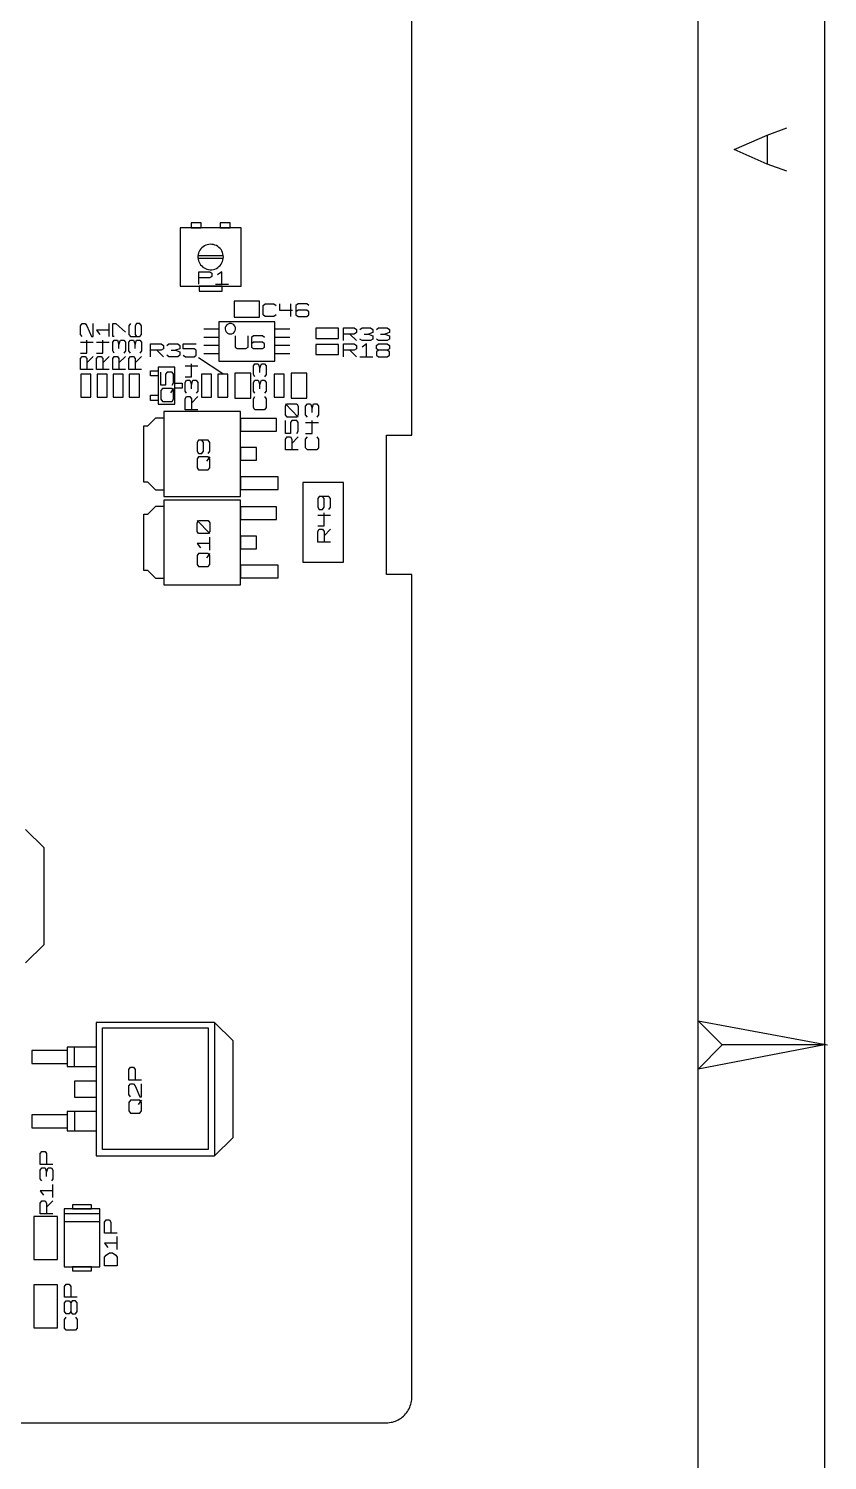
# Model space of a CAD drawing. Extents: x -92 to 503, y -336 to 505.
# Drawn here: x 324.7 to 503.1, y -8.4 to 311.5 of the extents above; entities that cross this region are included whole.
import ezdxf

# ---------------------------------------------------------------- set-up
doc = ezdxf.new("R2010")
doc.units = 0
doc.layers.add('1', color=1, linetype='CONTINUOUS')

msp = doc.modelspace()

# ---------------------------------------------------------------- linework, layer by layer
at = {"layer": '1'}
for p, q in [((502.53, -335.7), (502.53, 504.57)), ((474.2, 89.82), (474.2, 476.1)), ((410.25, 220.67), (410.25, 404.57)), ((489.6, 287.72), (494.03, 289.35)), ((482.23, 284.5), (489.6, 287.72)), ((489.6, 287.72), (489.6, 281.27)), ((489.6, 281.27), (482.23, 284.5)), ((494.03, 279.65), (489.6, 281.27)), ((358.53, 267), (358.53, 254)), ((372.13, 267), (358.53, 267)), ((363.2, 268.15), (360.95, 268.15)), ((360.95, 268.15), (360.95, 267)), ((360.95, 267), (363.2, 267)), ((363.2, 267), (363.2, 268.15)), ((369.7, 268.15), (367.45, 268.15)), ((367.45, 268.15), (367.45, 267)), ((367.45, 267), (369.7, 267)), ((369.7, 267), (369.7, 268.15)), ((372.13, 254), (372.13, 267)), ((363.38, 262.55), (363.13, 262.3)), ((363.63, 262.77), (363.38, 262.55)), ((363.93, 262.97), (363.63, 262.77)), ((364.23, 263.12), (363.93, 262.97)), ((364.58, 263.25), (364.23, 263.12)), ((364.9, 263.32), (364.58, 263.25)), ((365.25, 263.35), (364.9, 263.32)), ((365.6, 263.32), (365.25, 263.35)), ((365.95, 263.27), (365.6, 263.32)), ((366.28, 263.17), (365.95, 263.27)), ((366.6, 263.05), (366.28, 263.17)), ((366.9, 262.87), (366.6, 263.05)), ((367.18, 262.65), (366.9, 262.87)), ((367.43, 262.42), (367.18, 262.65)), ((367.65, 262.15), (367.43, 262.42)), ((362.5, 260.7), (362.48, 260.35)), ((362.48, 260.35), (362.53, 260.02)), ((362.53, 261.05), (362.5, 260.7)), ((368.15, 260.77), (362.5, 260.77)), ((362.5, 260.22), (368.15, 260.22)), ((362.63, 261.4), (362.53, 261.05)), ((362.53, 260.02), (362.6, 259.67)), ((362.6, 259.67), (362.73, 259.35)), ((362.75, 261.72), (362.63, 261.4)), ((362.73, 259.35), (362.9, 259.05)), ((362.93, 262.02), (362.75, 261.72)), ((363.13, 262.3), (362.93, 262.02)), ((367.83, 261.85), (367.65, 262.15)), ((367.65, 258.87), (367.83, 259.17)), ((367.98, 261.52), (367.83, 261.85)), ((367.83, 259.17), (367.98, 259.47)), ((368.08, 261.2), (367.98, 261.52)), ((367.98, 259.47), (368.08, 259.82)), ((368.15, 260.85), (368.08, 261.2)), ((368.08, 259.82), (368.15, 260.15)), ((368.18, 260.5), (368.15, 260.85)), ((368.15, 260.15), (368.18, 260.5)), ((362.7, 254.4), (362.7, 257.22)), ((362.7, 257.22), (365.13, 257.22)), ((362.9, 259.05), (363.08, 258.75)), ((363.08, 258.75), (363.33, 258.5)), ((363.33, 258.5), (363.58, 258.25)), ((363.58, 258.25), (363.88, 258.07)), ((363.88, 258.07), (364.18, 257.9)), ((364.18, 257.9), (364.5, 257.77)), ((364.5, 257.77), (364.85, 257.7)), ((364.85, 257.7), (365.2, 257.67)), ((365.13, 257.22), (365.6, 256.87)), ((365.6, 256.17), (365.13, 255.82)), ((365.2, 257.67), (365.55, 257.67)), ((365.55, 257.67), (365.6, 257.67)), ((365.6, 257.67), (365.95, 257.72)), ((365.6, 256.87), (365.6, 256.17)), ((365.95, 257.72), (366.3, 257.82)), ((366.3, 257.82), (366.6, 257.97)), ((366.6, 257.97), (366.9, 258.15)), ((367.83, 257.22), (366.85, 256.52)), ((366.9, 258.15), (367.18, 258.35)), ((367.18, 258.35), (367.43, 258.6)), ((367.43, 258.6), (367.65, 258.87)), ((367.83, 254.4), (367.83, 257.22)), ((358.53, 254), (372.13, 254)), ((365.13, 255.82), (362.7, 255.82)), ((367.88, 254), (362.78, 254)), ((362.78, 254), (362.78, 252.87)), ((362.78, 252.87), (367.88, 252.87)), ((366.38, 254.4), (369.28, 254.4)), ((367.88, 252.87), (367.88, 254)), ((376.25, 250.6), (370.58, 250.6)), ((370.58, 250.6), (370.58, 247.05)), ((376.25, 247.05), (376.25, 250.6)), ((377.03, 249.7), (377.5, 250.05)), ((377.03, 247.58), (377.03, 249.7)), ((377.5, 250.05), (379.45, 250.05)), ((379.45, 250.05), (379.93, 249.7)), ((380.7, 250.05), (380.7, 248.63)), ((383.13, 250.05), (383.13, 247.23)), ((384.85, 250.05), (384.38, 249.7)), ((384.38, 249.7), (384.38, 247.58)), ((386.8, 250.05), (384.85, 250.05)), ((387.28, 249.7), (386.8, 250.05)), ((370.58, 247.05), (376.25, 247.05)), ((377.5, 247.23), (377.03, 247.58)), ((379.45, 247.23), (377.5, 247.23)), ((379.93, 247.58), (379.45, 247.23)), ((380.7, 248.63), (383.6, 248.63)), ((384.85, 248.63), (384.38, 248.28)), ((384.38, 247.58), (384.85, 247.23)), ((386.8, 248.63), (384.85, 248.63)), ((384.85, 247.23), (386.8, 247.23)), ((387.28, 248.28), (386.8, 248.63)), ((386.8, 247.23), (387.28, 247.58)), ((387.28, 247.58), (387.28, 248.28)), ((336.25, 245.15), (336.6, 245.62)), ((336.25, 243.2), (336.25, 245.15)), ((336.6, 242.72), (336.25, 243.2)), ((336.6, 245.62), (337.33, 245.62)), ((337.33, 245.62), (337.68, 245.15)), ((337.68, 245.15), (338.73, 242.72)), ((339.08, 242.72), (339.08, 245.62)), ((342.68, 244.17), (339.85, 244.17)), ((339.85, 244.17), (340.55, 243.2)), ((342.68, 242.72), (342.68, 245.62)), ((343.45, 242.72), (343.45, 245.62)), ((343.45, 245.62), (344.15, 245.62)), ((344.15, 245.62), (346.28, 243.7)), ((347.4, 245.62), (347.03, 245.15)), ((347.03, 245.15), (347.03, 243.2)), ((347.03, 243.2), (347.4, 242.72)), ((348.8, 245.62), (348.45, 245.15)), ((348.45, 245.15), (348.45, 243.2)), ((348.45, 243.2), (348.8, 242.72)), ((349.5, 245.62), (348.8, 245.62)), ((349.88, 245.15), (349.5, 245.62)), ((349.5, 242.72), (349.88, 243.2)), ((349.88, 243.2), (349.88, 245.15)), ((367.18, 244.4), (363.8, 244.4)), ((379.63, 246.02), (367.18, 246.02)), ((367.18, 246.02), (367.18, 237.25)), ((368.6, 244.72), (368.58, 244.37)), ((368.58, 244.37), (368.65, 244.05)), ((368.73, 245.05), (368.6, 244.72)), ((368.65, 244.05), (368.83, 243.75)), ((368.95, 245.32), (368.73, 245.05)), ((368.83, 243.75), (369.08, 243.5)), ((369.23, 245.52), (368.95, 245.32)), ((369.08, 243.5), (369.4, 243.35)), ((369.55, 245.62), (369.23, 245.52)), ((369.4, 243.35), (369.73, 243.3)), ((369.9, 245.62), (369.55, 245.62)), ((369.73, 243.3), (370.08, 243.35)), ((370.25, 245.52), (369.9, 245.62)), ((370.08, 243.35), (370.4, 243.5)), ((370.53, 245.32), (370.25, 245.52)), ((370.4, 243.5), (370.65, 243.75)), ((370.75, 245.05), (370.53, 245.32)), ((370.65, 243.75), (370.83, 244.05)), ((370.88, 244.72), (370.75, 245.05)), ((370.83, 244.05), (370.9, 244.37)), ((370.9, 244.37), (370.88, 244.72)), ((379.63, 237.25), (379.63, 246.02)), ((383.03, 244.4), (379.63, 244.4)), ((393.92, 244.57), (388.82, 244.57)), ((388.82, 244.57), (388.82, 242.3)), ((393.92, 242.3), (393.92, 244.57)), ((394.97, 241.82), (394.97, 244.65)), ((394.97, 244.65), (397.4, 244.65)), ((397.4, 243.25), (394.97, 243.25)), ((396.45, 243.25), (397.9, 241.82)), ((397.4, 244.65), (397.9, 244.3)), ((397.9, 243.6), (397.4, 243.25)), ((397.9, 244.3), (397.9, 243.6)), ((398.65, 244.3), (399.15, 244.65)), ((399.15, 244.65), (401.07, 244.65)), ((399.62, 243.25), (400.6, 243.25)), ((401.57, 243.6), (400.6, 243.25)), ((400.6, 243.25), (401.57, 242.9)), ((401.07, 244.65), (401.57, 244.3)), ((401.57, 244.3), (401.57, 243.6)), ((402.35, 244.3), (402.82, 244.65)), ((402.82, 244.65), (404.77, 244.65)), ((403.3, 243.25), (404.27, 243.25)), ((405.25, 243.6), (404.27, 243.25)), ((404.27, 243.25), (405.25, 242.9)), ((404.77, 244.65), (405.25, 244.3)), ((405.25, 244.3), (405.25, 243.6)), ((336.25, 241.47), (339.08, 241.47)), ((337.68, 239.05), (337.68, 241.95)), ((338.73, 242.72), (339.08, 242.72)), ((339.85, 241.47), (342.68, 241.47)), ((341.28, 239.05), (341.28, 241.95)), ((343.8, 242.72), (343.45, 242.72)), ((343.45, 241.47), (343.8, 241.95)), ((343.45, 239.52), (343.45, 241.47)), ((343.8, 241.95), (344.5, 241.95)), ((344.5, 241.95), (344.85, 240.97)), ((344.85, 240.97), (345.2, 241.95)), ((344.85, 240.02), (344.85, 240.97)), ((345.2, 241.95), (345.93, 241.95)), ((345.93, 241.95), (346.28, 241.47)), ((346.28, 241.47), (346.28, 239.52)), ((347.02, 241.47), (347.4, 241.95)), ((347.02, 239.52), (347.02, 241.47)), ((347.4, 242.72), (349.5, 242.72)), ((347.4, 241.95), (348.1, 241.95)), ((348.1, 241.95), (348.45, 240.97)), ((348.45, 240.97), (348.8, 241.95)), ((348.45, 240.02), (348.45, 240.97)), ((348.8, 241.95), (349.5, 241.95)), ((349.5, 241.95), (349.88, 241.47)), ((349.88, 241.47), (349.88, 239.52)), ((351.87, 238.22), (351.87, 241.07)), ((351.87, 241.07), (354.3, 241.07)), ((354.3, 241.07), (354.77, 240.7)), ((354.77, 240), (354.3, 239.65)), ((354.77, 240.7), (354.77, 240)), ((355.55, 240.7), (356.02, 241.07)), ((356.02, 241.07), (357.97, 241.07)), ((358.45, 240), (357.47, 239.65)), ((357.97, 241.07), (358.45, 240.7)), ((358.45, 240.7), (358.45, 240)), ((359.22, 240), (359.22, 241.07)), ((359.22, 241.07), (362.12, 241.07)), ((361.65, 240), (359.22, 240)), ((362.12, 239.65), (361.65, 240)), ((367.18, 242.55), (363.8, 242.55)), ((367.18, 240.72), (363.8, 240.72)), ((370.78, 242.87), (370.78, 240.37)), ((370.78, 240.37), (371.25, 240.02)), ((371.25, 240.02), (373.2, 240.02)), ((373.2, 240.02), (373.68, 240.37)), ((373.68, 240.37), (373.68, 242.87)), ((374.93, 242.87), (374.45, 242.5)), ((374.45, 242.5), (374.45, 240.37)), ((374.93, 241.45), (374.45, 241.1)), ((374.45, 240.37), (374.93, 240.02)), ((376.88, 242.87), (374.93, 242.87)), ((376.88, 241.45), (374.93, 241.45)), ((374.93, 240.02), (376.88, 240.02)), ((377.35, 242.5), (376.88, 242.87)), ((377.35, 241.1), (376.88, 241.45)), ((376.88, 240.02), (377.35, 240.37)), ((377.35, 240.37), (377.35, 241.1)), ((383.03, 242.55), (379.63, 242.55)), ((383.03, 240.72), (379.63, 240.72)), ((388.82, 242.3), (393.92, 242.3)), ((393.92, 240.97), (388.82, 240.97)), ((388.82, 240.97), (388.82, 238.7)), ((393.92, 238.7), (393.92, 240.97)), ((394.97, 238.22), (394.97, 241.07)), ((394.97, 241.07), (397.4, 241.07)), ((397.4, 241.07), (397.9, 240.7)), ((397.9, 240), (397.4, 239.65)), ((397.9, 240.7), (397.9, 240)), ((399.15, 241.82), (398.65, 242.17)), ((401.07, 241.82), (399.15, 241.82)), ((400.12, 241.07), (399.15, 240.35)), ((400.12, 238.22), (400.12, 241.07)), ((401.57, 242.17), (401.07, 241.82)), ((401.57, 242.9), (401.57, 242.17)), ((402.82, 241.82), (402.35, 242.17)), ((402.35, 240.7), (402.82, 241.07)), ((402.35, 240), (402.35, 240.7)), ((402.82, 239.65), (402.35, 240)), ((404.77, 241.82), (402.82, 241.82)), ((402.82, 241.07), (404.77, 241.07)), ((405.25, 242.17), (404.77, 241.82)), ((404.77, 241.07), (405.25, 240.7)), ((405.25, 240), (404.77, 239.65)), ((405.25, 242.9), (405.25, 242.17)), ((405.25, 240.7), (405.25, 240)), ((336.25, 239.05), (337.68, 239.05)), ((336.25, 237.8), (336.6, 238.27)), ((336.25, 235.37), (336.25, 237.8)), ((336.6, 238.27), (337.33, 238.27)), ((337.33, 238.27), (337.68, 237.8)), ((337.68, 236.82), (339.08, 238.27)), ((337.68, 237.8), (337.68, 235.37)), ((339.85, 239.05), (341.28, 239.05)), ((339.85, 237.8), (340.2, 238.27)), ((339.85, 235.37), (339.85, 237.8)), ((340.2, 238.27), (340.9, 238.27)), ((340.9, 238.27), (341.28, 237.8)), ((341.28, 236.82), (342.68, 238.27)), ((341.28, 237.8), (341.28, 235.37)), ((343.8, 239.05), (343.45, 239.52)), ((343.45, 237.8), (343.8, 238.27)), ((343.45, 235.37), (343.45, 237.8)), ((343.8, 238.27), (344.5, 238.27)), ((344.5, 238.27), (344.85, 237.8)), ((344.85, 236.82), (346.28, 238.27)), ((344.85, 237.8), (344.85, 235.37)), ((346.28, 239.52), (345.93, 239.05)), ((347.4, 239.05), (347.02, 239.52)), ((347.02, 237.8), (347.4, 238.27)), ((347.02, 235.37), (347.02, 237.8)), ((347.4, 238.27), (348.1, 238.27)), ((348.1, 238.27), (348.45, 237.8)), ((348.45, 236.82), (349.87, 238.27)), ((348.45, 237.8), (348.45, 235.37)), ((349.88, 239.52), (349.5, 239.05)), ((354.3, 239.65), (351.87, 239.65)), ((353.32, 239.65), (354.77, 238.22)), ((356.02, 238.22), (355.55, 238.6)), ((357.97, 238.22), (356.02, 238.22)), ((356.52, 239.65), (357.47, 239.65)), ((357.47, 239.65), (358.45, 239.3)), ((358.45, 238.6), (357.97, 238.22)), ((358.45, 239.3), (358.45, 238.6)), ((359.22, 238.6), (359.7, 238.22)), ((359.7, 238.22), (361.65, 238.22)), ((361.65, 238.22), (362.12, 238.6)), ((362.12, 238.6), (362.12, 239.65)), ((362.63, 238.05), (368.03, 234.45)), ((367.18, 238.87), (363.8, 238.87)), ((367.18, 237.25), (379.63, 237.25)), ((383.03, 238.87), (379.63, 238.87)), ((388.82, 238.7), (393.92, 238.7)), ((397.4, 239.65), (394.97, 239.65)), ((396.45, 239.65), (397.9, 238.22)), ((398.65, 238.22), (401.57, 238.22)), ((402.82, 239.65), (402.35, 239.3)), ((402.35, 239.3), (402.35, 238.6)), ((402.35, 238.6), (402.82, 238.22)), ((404.77, 239.65), (402.82, 239.65)), ((402.82, 238.22), (404.77, 238.22)), ((405.25, 239.3), (404.77, 239.65)), ((404.77, 238.22), (405.25, 238.6)), ((405.25, 238.6), (405.25, 239.3)), ((339.08, 235.37), (336.25, 235.37)), ((336.35, 234.3), (336.35, 229.2)), ((338.6, 234.3), (336.35, 234.3)), ((338.6, 229.2), (338.6, 234.3)), ((342.68, 235.37), (339.85, 235.37)), ((339.95, 234.3), (339.95, 229.2)), ((342.2, 234.3), (339.95, 234.3)), ((342.2, 229.2), (342.2, 234.3)), ((346.28, 235.37), (343.45, 235.37)), ((343.53, 234.3), (343.53, 229.2)), ((345.8, 234.3), (343.53, 234.3)), ((345.8, 229.2), (345.8, 234.3)), ((349.87, 235.37), (347.02, 235.37)), ((349.4, 234.3), (347.12, 234.3)), ((347.12, 234.3), (347.12, 229.2)), ((349.4, 229.2), (349.4, 234.3)), ((351.92, 233.92), (351.92, 235.07)), ((351.92, 235.07), (353.57, 235.07)), ((353.57, 233.92), (351.92, 233.92)), ((353.57, 235.85), (353.57, 227.65)), ((357.32, 235.85), (353.57, 235.85)), ((354.22, 231.9), (354.22, 234.8)), ((355.62, 234.8), (355.27, 234.32)), ((355.27, 234.32), (355.27, 231.9)), ((356.7, 234.8), (355.62, 234.8)), ((357.05, 234.32), (356.7, 234.8)), ((357.05, 232.37), (357.05, 234.32)), ((357.32, 227.65), (357.32, 235.85)), ((359.6, 236.17), (362.45, 236.17)), ((359.6, 233.75), (361.02, 233.75)), ((361.02, 233.75), (361.02, 236.65)), ((363.3, 234.3), (363.3, 229.2)), ((365.55, 234.3), (363.3, 234.3)), ((365.55, 229.2), (365.55, 234.3)), ((369.15, 234.3), (366.9, 234.3)), ((366.9, 234.3), (366.9, 229.2)), ((369.15, 229.2), (369.15, 234.3)), ((370.75, 234.58), (370.75, 228.93)), ((374.27, 234.58), (370.75, 234.58)), ((374.27, 228.93), (374.27, 234.58)), ((374.88, 236.18), (375.23, 236.65)), ((374.88, 234.23), (374.88, 236.18)), ((375.23, 233.75), (374.88, 234.23)), ((375.23, 236.65), (375.95, 236.65)), ((375.95, 236.65), (376.3, 235.68)), ((376.3, 235.68), (376.65, 236.65)), ((376.3, 234.7), (376.3, 235.68)), ((376.65, 236.65), (377.35, 236.65)), ((377.35, 236.65), (377.7, 236.18)), ((377.7, 234.23), (377.35, 233.75)), ((377.7, 236.18), (377.7, 234.23)), ((381.73, 234.3), (379.48, 234.3)), ((379.48, 234.3), (379.48, 229.2)), ((381.73, 229.2), (381.73, 234.3)), ((383.33, 234.58), (383.33, 228.93)), ((386.85, 234.58), (383.33, 234.58)), ((386.85, 228.93), (386.85, 234.58)), ((355.27, 231.9), (354.22, 231.9)), ((354.57, 231.12), (354.22, 230.65)), ((354.22, 230.65), (354.22, 228.7)), ((356.7, 231.12), (354.57, 231.12)), ((357.05, 231.12), (356.35, 230.15)), ((356.7, 231.9), (357.05, 232.37)), ((357.05, 230.65), (356.7, 231.12)), ((357.05, 228.7), (357.05, 230.65)), ((357.32, 232.32), (358.97, 232.32)), ((358.97, 231.17), (357.32, 231.17)), ((358.97, 232.32), (358.97, 231.17)), ((359.6, 232.47), (359.97, 232.97)), ((359.6, 230.55), (359.6, 232.47)), ((359.97, 230.05), (359.6, 230.55)), ((359.97, 232.97), (360.67, 232.97)), ((360.67, 232.97), (361.02, 232)), ((361.02, 232), (361.37, 232.97)), ((361.02, 231.02), (361.02, 232)), ((361.37, 232.97), (362.07, 232.97)), ((362.07, 232.97), (362.45, 232.47)), ((362.45, 230.55), (362.07, 230.05)), ((362.45, 232.47), (362.45, 230.55)), ((374.87, 232.48), (375.22, 232.98)), ((374.87, 230.55), (374.87, 232.48)), ((375.22, 230.05), (374.87, 230.55)), ((375.22, 232.98), (375.95, 232.98)), ((375.95, 232.98), (376.3, 232)), ((376.3, 232), (376.65, 232.98)), ((376.3, 231.03), (376.3, 232)), ((376.65, 232.98), (377.35, 232.98)), ((377.35, 232.98), (377.7, 232.48)), ((377.7, 230.55), (377.35, 230.05)), ((377.7, 232.48), (377.7, 230.55)), ((336.35, 229.2), (338.6, 229.2)), ((339.95, 229.2), (342.2, 229.2)), ((343.53, 229.2), (345.8, 229.2)), ((347.12, 229.2), (349.4, 229.2)), ((351.92, 228.45), (351.92, 229.6)), ((351.92, 229.6), (353.57, 229.6)), ((353.57, 228.45), (351.92, 228.45)), ((353.57, 227.65), (357.32, 227.65)), ((354.22, 228.7), (354.57, 228.22)), ((354.57, 228.22), (356.7, 228.22)), ((356.7, 228.22), (357.05, 228.7)), ((359.6, 228.8), (359.97, 229.3)), ((359.6, 226.37), (359.6, 228.8)), ((359.97, 229.3), (360.67, 229.3)), ((360.67, 229.3), (361.02, 228.8)), ((361.02, 227.82), (362.45, 229.3)), ((361.02, 228.8), (361.02, 226.37)), ((363.3, 229.2), (365.55, 229.2)), ((366.9, 229.2), (369.15, 229.2)), ((370.75, 228.93), (374.27, 228.93)), ((374.87, 228.8), (375.22, 229.3)), ((374.87, 226.88), (374.87, 228.8)), ((377.35, 229.3), (377.7, 228.8)), ((377.7, 228.8), (377.7, 226.88)), ((379.48, 229.2), (381.73, 229.2)), ((382.08, 227.17), (382.43, 227.67)), ((384.9, 224.75), (382.08, 227.67)), ((382.08, 225.25), (382.08, 227.17)), ((382.43, 227.67), (384.55, 227.67)), ((383.33, 228.93), (386.85, 228.93)), ((384.55, 227.67), (384.9, 227.17)), ((384.9, 227.17), (384.9, 225.25)), ((386.55, 227.18), (386.93, 227.68)), ((386.55, 225.25), (386.55, 227.18)), ((386.93, 227.68), (387.63, 227.68)), ((387.63, 227.68), (387.98, 226.7)), ((387.98, 226.7), (388.33, 227.68)), ((388.33, 227.68), (389.03, 227.68)), ((389.03, 227.68), (389.4, 227.18)), ((389.4, 227.18), (389.4, 225.25)), ((351.32, 222.77), (353.1, 224.57)), ((353.1, 224.57), (354.9, 224.57)), ((354.9, 225.97), (354.9, 207)), ((371.97, 225.97), (354.9, 225.97)), ((362.45, 226.37), (359.6, 226.37)), ((371.97, 207), (371.97, 225.97)), ((371.97, 224.4), (371.97, 221.57)), ((380.05, 224.4), (371.97, 224.4)), ((375.22, 226.38), (374.87, 226.88)), ((377.35, 226.38), (375.22, 226.38)), ((377.7, 226.88), (377.35, 226.38)), ((380.05, 221.57), (380.05, 224.4)), ((382.43, 224.75), (382.08, 225.25)), ((382.08, 221.07), (382.08, 223.97)), ((384.55, 224.75), (382.43, 224.75)), ((383.48, 223.97), (383.13, 223.5)), ((384.55, 223.97), (383.48, 223.97)), ((384.9, 225.25), (384.55, 224.75)), ((384.9, 223.5), (384.55, 223.97)), ((386.93, 224.75), (386.55, 225.25)), ((387.98, 225.73), (387.98, 226.7)), ((387.98, 221.08), (387.98, 223.98)), ((389.4, 225.25), (389.03, 224.75)), ((350.42, 210.2), (350.42, 222.77)), ((350.42, 222.77), (351.32, 222.77)), ((371.97, 221.57), (380.05, 221.57)), ((383.13, 221.07), (382.08, 221.07)), ((383.13, 223.5), (383.13, 221.07)), ((384.55, 221.07), (384.9, 221.55)), ((384.9, 221.55), (384.9, 223.5)), ((386.55, 223.5), (389.4, 223.5)), ((386.55, 221.08), (387.98, 221.08)), ((362.65, 219.55), (362.3, 219.05)), ((362.3, 219.05), (362.3, 217.12)), ((364.77, 219.55), (362.65, 219.55)), ((363.72, 219.05), (363.37, 219.55)), ((363.72, 217.12), (363.72, 219.05)), ((365.12, 219.05), (364.77, 219.55)), ((365.12, 217.12), (365.12, 219.05)), ((371.97, 217.9), (371.97, 215.07)), ((375.57, 217.9), (371.97, 217.9)), ((375.57, 215.07), (375.57, 217.9)), ((382.08, 219.82), (382.43, 220.3)), ((382.08, 217.4), (382.08, 219.82)), ((382.43, 220.3), (383.13, 220.3)), ((383.13, 220.3), (383.48, 219.82)), ((383.48, 218.85), (384.9, 220.3)), ((383.48, 219.82), (383.48, 217.4)), ((386.55, 219.83), (386.93, 220.3)), ((386.55, 217.88), (386.55, 219.83)), ((386.93, 217.4), (386.55, 217.88)), ((389.03, 220.3), (389.4, 219.83)), ((389.4, 217.88), (389.03, 217.4)), ((389.4, 219.83), (389.4, 217.88)), ((404.58, 189.55), (404.58, 220.67)), ((404.58, 220.67), (410.25, 220.67)), ((362.3, 217.12), (362.65, 216.62)), ((362.65, 215.85), (362.3, 215.37)), ((362.3, 215.37), (362.3, 213.42)), ((362.65, 216.62), (363.37, 216.62)), ((364.77, 215.85), (362.65, 215.85)), ((363.37, 216.62), (363.72, 217.12)), ((365.12, 215.85), (364.42, 214.9)), ((364.77, 216.62), (365.12, 217.12)), ((365.12, 215.37), (364.77, 215.85)), ((365.12, 213.42), (365.12, 215.37)), ((371.97, 215.07), (375.57, 215.07)), ((384.9, 217.4), (382.08, 217.4)), ((389.03, 217.4), (386.93, 217.4)), ((362.3, 213.42), (362.65, 212.95)), ((362.65, 212.95), (364.77, 212.95)), ((364.77, 212.95), (365.12, 213.42)), ((371.97, 211.4), (371.97, 208.57)), ((380.42, 211.4), (371.97, 211.4)), ((380.42, 208.57), (380.42, 211.4)), ((351.32, 210.2), (350.42, 210.2)), ((353.1, 208.4), (351.32, 210.2)), ((354.9, 208.4), (353.1, 208.4)), ((371.97, 208.57), (380.42, 208.57)), ((395, 210.12), (385.95, 210.12)), ((385.95, 210.12), (385.95, 192.3)), ((395, 192.3), (395, 210.12)), ((351.33, 203.02), (353.1, 204.8)), ((353.1, 204.8), (354.9, 204.8)), ((354.9, 207), (371.97, 207)), ((354.9, 206.2), (354.9, 187.25)), ((371.98, 206.2), (354.9, 206.2)), ((371.98, 187.25), (371.98, 206.2)), ((389.6, 207), (389.25, 206.52)), ((389.25, 206.52), (389.25, 204.57)), ((391.73, 207), (389.6, 207)), ((390.68, 206.52), (390.33, 207)), ((390.68, 204.57), (390.68, 206.52)), ((392.08, 206.52), (391.73, 207)), ((392.08, 204.57), (392.08, 206.52)), ((350.43, 190.42), (350.43, 203.02)), ((350.43, 203.02), (351.33, 203.02)), ((362.3, 201.12), (362.65, 201.62)), ((365.13, 198.7), (362.3, 201.62)), ((362.65, 201.62), (364.78, 201.62)), ((364.78, 201.62), (365.13, 201.12)), ((371.98, 204.65), (371.98, 201.82)), ((380.05, 204.65), (371.98, 204.65)), ((371.98, 201.82), (380.05, 201.82)), ((380.05, 201.82), (380.05, 204.65)), ((389.25, 204.57), (389.6, 204.1)), ((389.25, 202.85), (392.08, 202.85)), ((389.6, 204.1), (390.33, 204.1)), ((390.33, 204.1), (390.68, 204.57)), ((390.68, 200.42), (390.68, 203.32)), ((391.73, 204.1), (392.08, 204.57)), ((362.3, 199.2), (362.3, 201.12)), ((362.65, 198.7), (362.3, 199.2)), ((364.78, 198.7), (362.65, 198.7)), ((365.13, 199.2), (364.78, 198.7)), ((365.13, 201.12), (365.13, 199.2)), ((389.25, 200.42), (390.68, 200.42)), ((389.25, 199.17), (389.6, 199.65)), ((389.25, 196.75), (389.25, 199.17)), ((389.6, 199.65), (390.33, 199.65)), ((390.33, 199.65), (390.68, 199.17)), ((390.68, 198.2), (392.08, 199.65)), ((390.68, 199.17), (390.68, 196.75)), ((365.13, 196.47), (362.3, 196.47)), ((362.3, 196.47), (363.03, 195.5)), ((365.13, 195.02), (365.13, 197.92)), ((371.98, 198.15), (371.98, 195.3)), ((375.58, 198.15), (371.98, 198.15)), ((371.98, 195.3), (375.58, 195.3)), ((375.58, 195.3), (375.58, 198.15)), ((392.08, 196.75), (389.25, 196.75)), ((362.65, 194.25), (362.3, 193.77)), ((362.3, 193.77), (362.3, 191.82)), ((364.78, 194.25), (362.65, 194.25)), ((365.13, 194.25), (364.43, 193.3)), ((365.13, 193.77), (364.78, 194.25)), ((365.13, 191.82), (365.13, 193.77)), ((385.95, 192.3), (395, 192.3)), ((351.33, 190.42), (350.43, 190.42)), ((353.1, 188.65), (351.33, 190.42)), ((362.3, 191.82), (362.65, 191.35)), ((362.65, 191.35), (364.78, 191.35)), ((364.78, 191.35), (365.13, 191.82)), ((371.98, 191.62), (371.98, 188.8)), ((380.43, 191.62), (371.98, 191.62)), ((371.98, 188.8), (380.43, 188.8)), ((380.43, 188.8), (380.43, 191.62)), ((410.25, 189.55), (404.58, 189.55)), ((410.25, 5.65), (410.25, 189.55)), ((354.9, 188.65), (353.1, 188.65)), ((354.9, 187.25), (371.98, 187.25)), ((328.12, 128.45), (324, 132.57)), ((328.12, 106.9), (328.12, 128.45)), ((324, 102.77), (328.12, 106.9)), ((479.6, 84.45), (474.2, 89.82)), ((474.2, 79.05), (474.2, 89.82)), ((474.2, 89.82), (503.08, 84.47)), ((339.78, 89.47), (339.78, 59.65)), ((366.2, 89.47), (339.78, 89.47)), ((339.78, 89.47), (339.78, 83.9)), ((341.18, 88.22), (364.78, 88.22)), ((341.18, 61.05), (341.18, 88.22)), ((364.78, 88.22), (364.78, 61.05)), ((366.2, 89.47), (366.2, 59.65)), ((370.35, 85.32), (366.2, 89.47)), ((339.78, 83.9), (333.28, 83.9)), ((333.28, 83.9), (333.28, 83.17)), ((333.28, 83.72), (333.28, 79.77)), ((334.95, 79.6), (334.95, 83.9)), ((370.35, 63.77), (370.35, 85.32)), ((502.45, 84.47), (474.2, 79.05)), ((474.2, 79.05), (479.6, 84.45)), ((502.68, 84.47), (479.6, 84.45)), ((333.28, 83.17), (325.35, 83.17)), ((325.35, 83.17), (325.35, 80.3)), ((325.35, 80.3), (333.28, 80.3)), ((333.28, 80.3), (333.28, 79.6)), ((333.28, 79.6), (339.78, 79.6)), ((339.78, 79.6), (339.78, 76.35)), ((347.03, 78.97), (347.4, 79.45)), ((347.03, 76.55), (347.03, 78.97)), ((347.4, 79.45), (348.1, 79.45)), ((348.1, 79.45), (348.45, 78.97)), ((348.45, 78.97), (348.45, 76.55)), ((474.2, -307.23), (474.2, 79.05)), ((339.78, 76.35), (334.95, 76.35)), ((334.95, 76.35), (334.95, 72.75)), ((349.88, 76.55), (347.03, 76.55)), ((347.03, 75.27), (347.4, 75.77)), ((347.03, 73.35), (347.03, 75.27)), ((347.4, 75.77), (348.1, 75.77)), ((348.1, 75.77), (348.45, 75.27)), ((348.45, 75.27), (349.5, 72.85)), ((349.88, 72.85), (349.88, 75.77)), ((334.95, 72.75), (339.78, 72.75)), ((339.78, 72.75), (339.78, 69.35)), ((347.4, 72.85), (347.03, 73.35)), ((347.4, 72.1), (347.03, 71.6)), ((347.03, 71.6), (347.03, 69.67)), ((349.5, 72.1), (347.4, 72.1)), ((349.88, 72.1), (349.15, 71.12)), ((349.5, 72.85), (349.88, 72.85)), ((349.88, 71.6), (349.5, 72.1)), ((349.88, 69.67), (349.88, 71.6)), ((333.28, 68.8), (325.35, 68.8)), ((325.35, 68.8), (325.35, 65.92)), ((339.78, 69.52), (333.28, 69.52)), ((333.28, 69.52), (333.28, 68.8)), ((333.28, 69.35), (333.28, 65.4)), ((334.95, 69.52), (334.95, 65.22)), ((347.03, 69.67), (347.4, 69.17)), ((347.4, 69.17), (349.5, 69.17)), ((349.5, 69.17), (349.88, 69.67)), ((325.35, 65.92), (333.28, 65.92)), ((333.28, 65.92), (333.28, 65.22)), ((333.28, 65.22), (339.78, 65.22)), ((339.78, 65.22), (339.78, 59.65)), ((364.78, 61.05), (341.18, 61.05)), ((366.2, 59.65), (370.35, 63.77)), ((327.28, 60.15), (327.63, 60.62)), ((327.28, 57.72), (327.28, 60.15)), ((330.1, 57.72), (327.28, 57.72)), ((327.63, 60.62), (328.33, 60.62)), ((328.33, 60.62), (328.7, 60.15)), ((328.7, 60.15), (328.7, 57.72)), ((339.78, 59.65), (366.2, 59.65)), ((327.28, 56.47), (327.63, 56.95)), ((327.28, 54.52), (327.28, 56.47)), ((327.63, 54.05), (327.28, 54.52)), ((327.63, 56.95), (328.33, 56.95)), ((328.33, 56.95), (328.7, 55.97)), ((328.7, 55.97), (329.05, 56.95)), ((328.7, 55), (328.7, 55.97)), ((329.05, 56.95), (329.75, 56.95)), ((329.75, 56.95), (330.1, 56.47)), ((330.1, 54.52), (329.75, 54.05)), ((330.1, 56.47), (330.1, 54.52)), ((330.1, 51.82), (327.28, 51.82)), ((327.28, 51.82), (327.98, 50.85)), ((330.1, 50.35), (330.1, 53.27)), ((327.28, 49.1), (327.63, 49.6)), ((327.28, 46.67), (327.28, 49.1)), ((327.63, 49.6), (328.33, 49.6)), ((328.33, 49.6), (328.7, 49.1)), ((328.7, 48.15), (330.1, 49.6)), ((328.7, 49.1), (328.7, 46.67)), ((334.45, 48.67), (334.45, 47.82)), ((338.7, 48.67), (334.45, 48.67)), ((338.7, 47.82), (338.7, 48.67)), ((331.15, 46.12), (325.85, 46.12)), ((325.85, 46.12), (325.85, 36.5)), ((330.1, 46.67), (327.28, 46.67)), ((331.15, 36.5), (331.15, 46.12)), ((340.55, 47.82), (332.62, 47.82)), ((332.62, 47.82), (332.62, 34.82)), ((340.55, 46.7), (332.62, 46.7)), ((332.62, 46.7), (332.62, 45)), ((332.62, 45), (340.55, 45)), ((334.45, 47.82), (338.7, 47.82)), ((340.55, 34.82), (340.55, 47.82)), ((340.55, 45), (340.55, 46.7)), ((341.65, 44.82), (342, 45.32)), ((341.65, 42.4), (341.65, 44.82)), ((342, 45.32), (342.7, 45.32)), ((342.7, 45.32), (343.05, 44.82)), ((343.05, 44.82), (343.05, 42.4)), ((344.47, 42.4), (341.65, 42.4)), ((344.47, 38.72), (344.47, 41.62)), ((344.47, 40.17), (341.65, 40.17)), ((341.65, 40.17), (342.35, 39.2)), ((325.85, 36.5), (331.15, 36.5)), ((341.65, 36.97), (342, 37.47)), ((341.65, 35.05), (341.65, 36.97)), ((342, 37.47), (342.7, 37.95)), ((342.7, 37.95), (343.42, 37.95)), ((343.42, 37.95), (344.12, 37.47)), ((344.12, 37.47), (344.47, 36.97)), ((344.47, 36.97), (344.47, 35.05)), ((332.62, 34.82), (340.55, 34.82)), ((334.45, 34.82), (334.45, 33.97)), ((338.7, 34.82), (334.45, 34.82)), ((334.45, 33.97), (338.7, 33.97)), ((338.7, 33.97), (338.7, 34.82)), ((344.47, 35.05), (341.65, 35.05)), ((325.85, 30.85), (325.85, 21.25)), ((331.15, 30.85), (325.85, 30.85)), ((331.15, 21.25), (331.15, 30.85)), ((332.68, 30.45), (333.03, 30.95)), ((332.68, 28.03), (332.68, 30.45)), ((333.03, 30.95), (333.73, 30.95)), ((333.73, 30.95), (334.08, 30.45)), ((334.08, 30.45), (334.08, 28.03)), ((335.5, 28.03), (332.68, 28.03)), ((332.68, 26.78), (333.03, 27.28)), ((332.68, 24.85), (332.68, 26.78)), ((333.03, 27.28), (333.73, 27.28)), ((333.73, 27.28), (334.08, 26.78)), ((334.43, 27.28), (334.08, 26.78)), ((334.08, 26.78), (334.08, 24.85)), ((335.15, 27.28), (334.43, 27.28)), ((335.5, 26.78), (335.15, 27.28)), ((335.5, 24.85), (335.5, 26.78)), ((333.03, 24.35), (332.68, 24.85)), ((332.68, 23.1), (333.03, 23.58)), ((332.68, 21.15), (332.68, 23.1)), ((333.73, 24.35), (333.03, 24.35)), ((334.08, 24.85), (333.73, 24.35)), ((334.08, 24.85), (334.43, 24.35)), ((334.43, 24.35), (335.15, 24.35)), ((335.15, 24.35), (335.5, 24.85)), ((335.15, 23.58), (335.5, 23.1)), ((335.5, 23.1), (335.5, 21.15)), ((325.85, 21.25), (331.15, 21.25)), ((333.03, 20.68), (332.68, 21.15)), ((335.15, 20.68), (333.03, 20.68)), ((335.5, 21.15), (335.15, 20.68)), ((409.65, 3.15), (409.8, 3.45)), ((409.8, 3.45), (409.93, 3.77)), ((409.93, 3.77), (410.03, 4.12)), ((410.03, 4.12), (410.1, 4.45)), ((410.1, 4.45), (410.18, 4.8)), ((410.18, 4.8), (410.23, 5.15)), ((410.23, 5.15), (410.25, 5.5)), ((410.25, 5.5), (410.25, 5.65)), ((5.65, 0), (404.58, 0)), ((404.58, 0), (404.93, 0)), ((404.93, 0), (405.28, 0.05)), ((405.28, 0.05), (405.63, 0.1)), ((405.63, 0.1), (405.98, 0.17)), ((405.98, 0.17), (406.3, 0.27)), ((406.3, 0.27), (406.63, 0.37)), ((406.63, 0.37), (406.95, 0.52)), ((406.95, 0.52), (407.25, 0.67)), ((407.25, 0.67), (407.58, 0.85)), ((407.58, 0.85), (407.85, 1.05)), ((407.85, 1.05), (408.13, 1.25)), ((408.13, 1.25), (408.4, 1.47)), ((408.4, 1.47), (408.65, 1.72)), ((408.65, 1.72), (408.88, 1.97)), ((408.88, 1.97), (409.1, 2.25)), ((409.1, 2.25), (409.3, 2.55)), ((409.3, 2.55), (409.48, 2.82)), ((409.48, 2.82), (409.65, 3.15))]:
    msp.add_line(p, q, dxfattribs=at)

doc.saveas('drawing.dxf')
